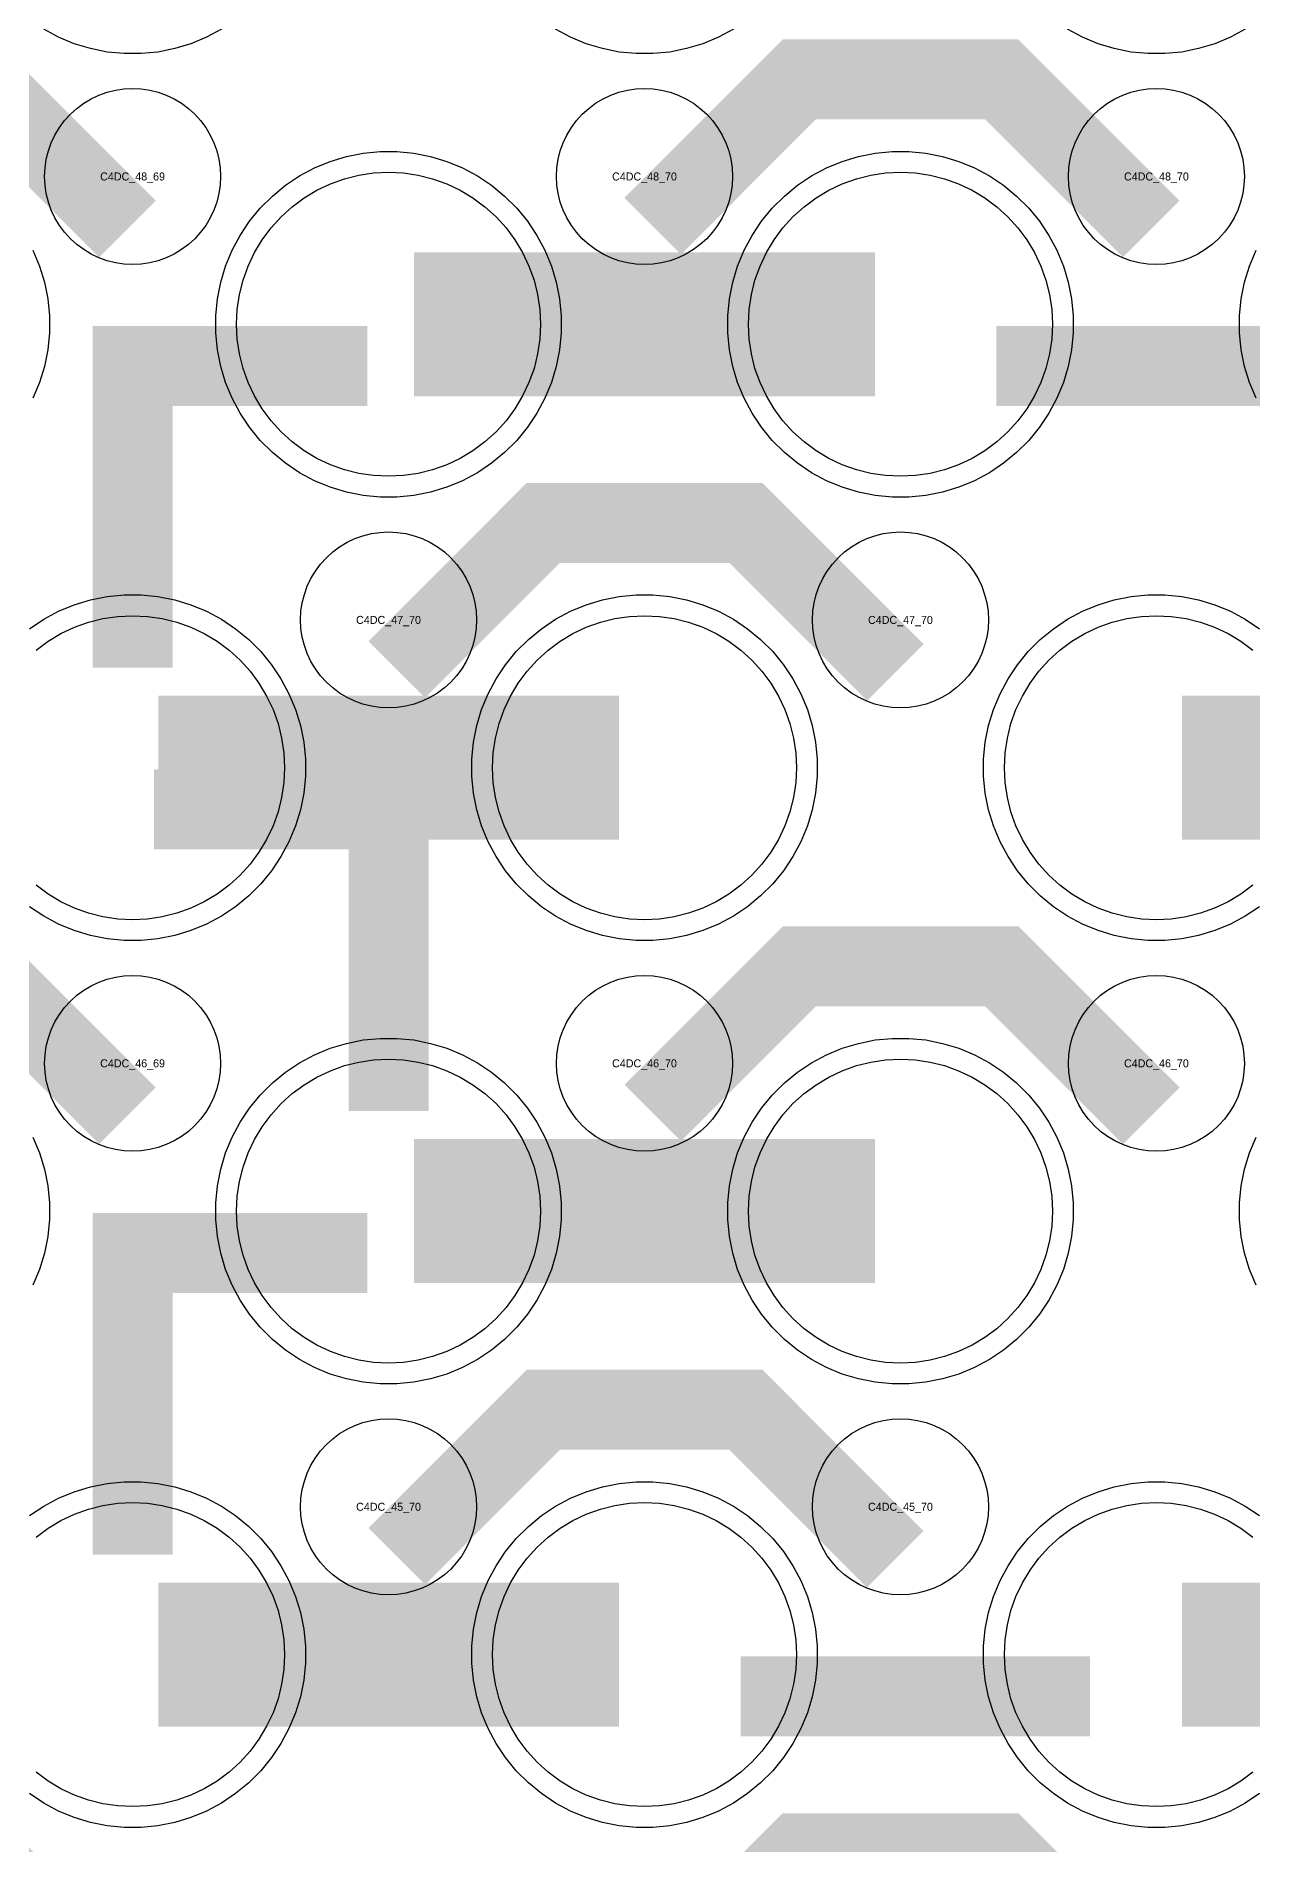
# Model space of a CAD drawing. Extents: x -11880 to 11880, y -14992 to 14992.
# Drawn here: x 10290 to 10670, y -8664 to -8098 of the extents above; entities that cross this region are included whole.
import ezdxf
from ezdxf.enums import TextEntityAlignment as Align

# ---------------------------------------------------------------- set-up
doc = ezdxf.new("R2010")
doc.units = 0
doc.header["$MEASUREMENT"] = 0
for name, color, linetype in [('GDS_775_DT_237', 138, 'CONTINUOUS'), ('RDL1_FS', 34, 'CONTINUOUS'), ('RDL_BS', 160, 'CONTINUOUS')]:
    doc.layers.add(name, color=color, linetype=linetype)

msp = doc.modelspace()

# ---------------------------------------------------------------- linework, layer by layer
at = {"layer": 'RDL1_FS'}
for points in [[(10400, -8235.999), (10395.343, -8235.77), (10390.732, -8235.086), (10386.209, -8233.954), (10381.819, -8232.382), (10377.605, -8230.39), (10373.605, -8227.992), (10369.86, -8225.214), (10366.406, -8222.084), (10363.276, -8218.63), (10360.498, -8214.885), (10358.1, -8210.885), (10356.108, -8206.671), (10354.536, -8202.281), (10353.404, -8197.758), (10352.72, -8193.147), (10352.491, -8188.49), (10352.72, -8183.833), (10353.404, -8179.222), (10354.536, -8174.699), (10356.108, -8170.309), (10358.1, -8166.095), (10360.498, -8162.095), (10363.276, -8158.35), (10366.406, -8154.896), (10369.86, -8151.766), (10373.605, -8148.988), (10377.605, -8146.59), (10381.819, -8144.598), (10386.209, -8143.026), (10390.732, -8141.894), (10395.343, -8141.21), (10400, -8140.981), (10404.657, -8141.21), (10409.268, -8141.894), (10413.791, -8143.026), (10418.181, -8144.598), (10422.395, -8146.59), (10426.395, -8148.988), (10430.14, -8151.766), (10433.594, -8154.896), (10436.724, -8158.35), (10439.502, -8162.095), (10441.9, -8166.095), (10443.892, -8170.309), (10445.464, -8174.699), (10446.596, -8179.222), (10447.28, -8183.833), (10447.509, -8188.49), (10447.28, -8193.147), (10446.596, -8197.758), (10445.464, -8202.281), (10443.892, -8206.671), (10441.9, -8210.885), (10439.502, -8214.885), (10436.724, -8218.63), (10433.594, -8222.084), (10430.14, -8225.214), (10426.395, -8227.992), (10422.395, -8230.39), (10418.181, -8232.382), (10413.791, -8233.954), (10409.268, -8235.086), (10404.657, -8235.77)], [(10560, -8235.999), (10555.343, -8235.77), (10550.732, -8235.086), (10546.209, -8233.954), (10541.819, -8232.382), (10537.605, -8230.39), (10533.605, -8227.992), (10529.86, -8225.214), (10526.406, -8222.084), (10523.276, -8218.63), (10520.498, -8214.885), (10518.1, -8210.885), (10516.108, -8206.671), (10514.536, -8202.281), (10513.404, -8197.758), (10512.72, -8193.147), (10512.491, -8188.49), (10512.72, -8183.833), (10513.404, -8179.222), (10514.536, -8174.699), (10516.108, -8170.309), (10518.1, -8166.095), (10520.498, -8162.095), (10523.276, -8158.35), (10526.406, -8154.896), (10529.86, -8151.766), (10533.605, -8148.988), (10537.605, -8146.59), (10541.819, -8144.598), (10546.209, -8143.026), (10550.732, -8141.894), (10555.343, -8141.21), (10560, -8140.981), (10564.657, -8141.21), (10569.268, -8141.894), (10573.791, -8143.026), (10578.181, -8144.598), (10582.395, -8146.59), (10586.395, -8148.988), (10590.14, -8151.766), (10593.594, -8154.896), (10596.724, -8158.35), (10599.502, -8162.095), (10601.9, -8166.095), (10603.892, -8170.309), (10605.464, -8174.699), (10606.596, -8179.222), (10607.28, -8183.833), (10607.509, -8188.49), (10607.28, -8193.147), (10606.596, -8197.758), (10605.464, -8202.281), (10603.892, -8206.671), (10601.9, -8210.885), (10599.502, -8214.885), (10596.724, -8218.63), (10593.594, -8222.084), (10590.14, -8225.214), (10586.395, -8227.992), (10582.395, -8230.39), (10578.181, -8232.382), (10573.791, -8233.954), (10569.268, -8235.086), (10564.657, -8235.77)], [(10480, -8374.564), (10475.343, -8374.335), (10470.732, -8373.651), (10466.209, -8372.519), (10461.819, -8370.947), (10457.605, -8368.955), (10453.605, -8366.557), (10449.86, -8363.779), (10446.406, -8360.649), (10443.276, -8357.195), (10440.498, -8353.45), (10438.1, -8349.45), (10436.108, -8345.236), (10434.536, -8340.846), (10433.404, -8336.323), (10432.72, -8331.712), (10432.491, -8327.055), (10432.72, -8322.398), (10433.404, -8317.787), (10434.536, -8313.264), (10436.108, -8308.874), (10438.1, -8304.66), (10440.498, -8300.66), (10443.276, -8296.915), (10446.406, -8293.461), (10449.86, -8290.331), (10453.605, -8287.553), (10457.605, -8285.155), (10461.819, -8283.163), (10466.209, -8281.591), (10470.732, -8280.459), (10475.343, -8279.775), (10480, -8279.546), (10484.657, -8279.775), (10489.268, -8280.459), (10493.791, -8281.591), (10498.181, -8283.163), (10502.395, -8285.155), (10506.395, -8287.553), (10510.14, -8290.331), (10513.594, -8293.461), (10516.724, -8296.915), (10519.502, -8300.66), (10521.9, -8304.66), (10523.892, -8308.874), (10525.464, -8313.264), (10526.596, -8317.787), (10527.28, -8322.398), (10527.509, -8327.055), (10527.28, -8331.712), (10526.596, -8336.323), (10525.464, -8340.846), (10523.892, -8345.236), (10521.9, -8349.45), (10519.502, -8353.45), (10516.724, -8357.195), (10513.594, -8360.649), (10510.14, -8363.779), (10506.395, -8366.557), (10502.395, -8368.955), (10498.181, -8370.947), (10493.791, -8372.519), (10489.268, -8373.651), (10484.657, -8374.335)], [(10400, -8513.124), (10395.343, -8512.895), (10390.732, -8512.211), (10386.209, -8511.079), (10381.819, -8509.507), (10377.605, -8507.515), (10373.605, -8505.117), (10369.86, -8502.339), (10366.406, -8499.209), (10363.276, -8495.755), (10360.498, -8492.01), (10358.1, -8488.01), (10356.108, -8483.796), (10354.536, -8479.406), (10353.404, -8474.883), (10352.72, -8470.272), (10352.491, -8465.615), (10352.72, -8460.958), (10353.404, -8456.347), (10354.536, -8451.824), (10356.108, -8447.434), (10358.1, -8443.22), (10360.498, -8439.22), (10363.276, -8435.475), (10366.406, -8432.021), (10369.86, -8428.891), (10373.605, -8426.113), (10377.605, -8423.715), (10381.819, -8421.723), (10386.209, -8420.151), (10390.732, -8419.019), (10395.343, -8418.335), (10400, -8418.106), (10404.657, -8418.335), (10409.268, -8419.019), (10413.791, -8420.151), (10418.181, -8421.723), (10422.395, -8423.715), (10426.395, -8426.113), (10430.14, -8428.891), (10433.594, -8432.021), (10436.724, -8435.475), (10439.502, -8439.22), (10441.9, -8443.22), (10443.892, -8447.434), (10445.464, -8451.824), (10446.596, -8456.347), (10447.28, -8460.958), (10447.509, -8465.615), (10447.28, -8470.272), (10446.596, -8474.883), (10445.464, -8479.406), (10443.892, -8483.796), (10441.9, -8488.01), (10439.502, -8492.01), (10436.724, -8495.755), (10433.594, -8499.209), (10430.14, -8502.339), (10426.395, -8505.117), (10422.395, -8507.515), (10418.181, -8509.507), (10413.791, -8511.079), (10409.268, -8512.211), (10404.657, -8512.895)], [(10560, -8513.124), (10555.343, -8512.895), (10550.732, -8512.211), (10546.209, -8511.079), (10541.819, -8509.507), (10537.605, -8507.515), (10533.605, -8505.117), (10529.86, -8502.339), (10526.406, -8499.209), (10523.276, -8495.755), (10520.498, -8492.01), (10518.1, -8488.01), (10516.108, -8483.796), (10514.536, -8479.406), (10513.404, -8474.883), (10512.72, -8470.272), (10512.491, -8465.615), (10512.72, -8460.958), (10513.404, -8456.347), (10514.536, -8451.824), (10516.108, -8447.434), (10518.1, -8443.22), (10520.498, -8439.22), (10523.276, -8435.475), (10526.406, -8432.021), (10529.86, -8428.891), (10533.605, -8426.113), (10537.605, -8423.715), (10541.819, -8421.723), (10546.209, -8420.151), (10550.732, -8419.019), (10555.343, -8418.335), (10560, -8418.106), (10564.657, -8418.335), (10569.268, -8419.019), (10573.791, -8420.151), (10578.181, -8421.723), (10582.395, -8423.715), (10586.395, -8426.113), (10590.14, -8428.891), (10593.594, -8432.021), (10596.724, -8435.475), (10599.502, -8439.22), (10601.9, -8443.22), (10603.892, -8447.434), (10605.464, -8451.824), (10606.596, -8456.347), (10607.28, -8460.958), (10607.509, -8465.615), (10607.28, -8470.272), (10606.596, -8474.883), (10605.464, -8479.406), (10603.892, -8483.796), (10601.9, -8488.01), (10599.502, -8492.01), (10596.724, -8495.755), (10593.594, -8499.209), (10590.14, -8502.339), (10586.395, -8505.117), (10582.395, -8507.515), (10578.181, -8509.507), (10573.791, -8511.079), (10569.268, -8512.211), (10564.657, -8512.895)], [(10480, -8651.689), (10475.343, -8651.46), (10470.732, -8650.776), (10466.209, -8649.644), (10461.819, -8648.072), (10457.605, -8646.08), (10453.605, -8643.682), (10449.86, -8640.904), (10446.406, -8637.774), (10443.276, -8634.32), (10440.498, -8630.575), (10438.1, -8626.575), (10436.108, -8622.361), (10434.536, -8617.971), (10433.404, -8613.448), (10432.72, -8608.837), (10432.491, -8604.18), (10432.72, -8599.523), (10433.404, -8594.912), (10434.536, -8590.389), (10436.108, -8585.999), (10438.1, -8581.785), (10440.498, -8577.785), (10443.276, -8574.04), (10446.406, -8570.586), (10449.86, -8567.456), (10453.605, -8564.678), (10457.605, -8562.28), (10461.819, -8560.288), (10466.209, -8558.716), (10470.732, -8557.584), (10475.343, -8556.9), (10480, -8556.671), (10484.657, -8556.9), (10489.268, -8557.584), (10493.791, -8558.716), (10498.181, -8560.288), (10502.395, -8562.28), (10506.395, -8564.678), (10510.14, -8567.456), (10513.594, -8570.586), (10516.724, -8574.04), (10519.502, -8577.785), (10521.9, -8581.785), (10523.892, -8585.999), (10525.464, -8590.389), (10526.596, -8594.912), (10527.28, -8599.523), (10527.509, -8604.18), (10527.28, -8608.837), (10526.596, -8613.448), (10525.464, -8617.971), (10523.892, -8622.361), (10521.9, -8626.575), (10519.502, -8630.575), (10516.724, -8634.32), (10513.594, -8637.774), (10510.14, -8640.904), (10506.395, -8643.682), (10502.395, -8646.08), (10498.181, -8648.072), (10493.791, -8649.644), (10489.268, -8650.776), (10484.657, -8651.46)]]:
    msp.add_lwpolyline(points, close=True, dxfattribs=at)
for points in [[(10408.002, -8188.49, 45, 45, 0), (10480.002, -8188.49, 45, 45, 0)], [(10480.002, -8188.49, 45, 45, 0), (10552.002, -8188.49, 45, 45, 0)], [(10328.002, -8327.055, 45, 45, 0), (10400.002, -8327.055, 45, 45, 0)], [(10400.002, -8327.055, 45, 45, 0), (10472.002, -8327.055, 45, 45, 0)], [(10408.002, -8465.615, 45, 45, 0), (10480.002, -8465.615, 45, 45, 0)], [(10480.002, -8465.615, 45, 45, 0), (10552.002, -8465.615, 45, 45, 0)], [(10328.002, -8604.18, 45, 45, 0), (10400.002, -8604.18, 45, 45, 0)], [(10400.002, -8604.18, 45, 45, 0), (10472.002, -8604.18, 45, 45, 0)], [(10648.002, -8604.18, 45, 45, 0), (10720.002, -8604.18, 45, 45, 0)]]:
    msp.add_lwpolyline(points, format="xyseb", dxfattribs=at)
for points in [[(10289.86, -8290.331), (10293.605, -8287.553), (10297.605, -8285.155), (10301.819, -8283.163), (10306.209, -8281.591), (10310.732, -8280.459), (10315.343, -8279.775), (10320, -8279.546), (10324.657, -8279.775), (10329.268, -8280.459), (10333.791, -8281.591), (10338.181, -8283.163), (10342.395, -8285.155), (10346.395, -8287.553), (10350.14, -8290.331), (10353.594, -8293.461), (10356.724, -8296.915), (10359.502, -8300.66), (10361.9, -8304.66), (10363.892, -8308.874), (10365.464, -8313.264), (10366.596, -8317.787), (10367.28, -8322.398), (10367.509, -8327.055), (10367.28, -8331.712), (10366.596, -8336.323), (10365.464, -8340.846), (10363.892, -8345.236), (10361.9, -8349.45), (10359.502, -8353.45), (10356.724, -8357.195), (10353.594, -8360.649), (10350.14, -8363.779), (10346.395, -8366.557), (10342.395, -8368.955), (10338.181, -8370.947), (10333.791, -8372.519), (10329.268, -8373.651), (10324.657, -8374.335), (10320, -8374.564), (10315.343, -8374.335), (10310.732, -8373.651), (10306.209, -8372.519), (10301.819, -8370.947), (10297.605, -8368.955), (10293.605, -8366.557), (10289.86, -8363.779)], [(10289.86, -8567.456), (10293.605, -8564.678), (10297.605, -8562.28), (10301.819, -8560.288), (10306.209, -8558.716), (10310.732, -8557.584), (10315.343, -8556.9), (10320, -8556.671), (10324.657, -8556.9), (10329.268, -8557.584), (10333.791, -8558.716), (10338.181, -8560.288), (10342.395, -8562.28), (10346.395, -8564.678), (10350.14, -8567.456), (10353.594, -8570.586), (10356.724, -8574.04), (10359.502, -8577.785), (10361.9, -8581.785), (10363.892, -8585.999), (10365.464, -8590.389), (10366.596, -8594.912), (10367.28, -8599.523), (10367.509, -8604.18), (10367.28, -8608.837), (10366.596, -8613.448), (10365.464, -8617.971), (10363.892, -8622.361), (10361.9, -8626.575), (10359.502, -8630.575), (10356.724, -8634.32), (10353.594, -8637.774), (10350.14, -8640.904), (10346.395, -8643.682), (10342.395, -8646.08), (10338.181, -8648.072), (10333.791, -8649.644), (10329.268, -8650.776), (10324.657, -8651.46), (10320, -8651.689), (10315.343, -8651.46), (10310.732, -8650.776), (10306.209, -8649.644), (10301.819, -8648.072), (10297.605, -8646.08), (10293.605, -8643.682), (10289.86, -8640.904)], [(10670.14, -8640.904), (10666.395, -8643.682), (10662.395, -8646.08), (10658.181, -8648.072), (10653.791, -8649.644), (10649.268, -8650.776), (10644.657, -8651.46), (10640, -8651.689), (10635.343, -8651.46), (10630.732, -8650.776), (10626.209, -8649.644), (10621.819, -8648.072), (10617.605, -8646.08), (10613.605, -8643.682), (10609.86, -8640.904), (10606.406, -8637.774), (10603.276, -8634.32), (10600.498, -8630.575), (10598.1, -8626.575), (10596.108, -8622.361), (10594.536, -8617.971), (10593.404, -8613.448), (10592.72, -8608.837), (10592.491, -8604.18), (10592.72, -8599.523), (10593.404, -8594.912), (10594.536, -8590.389), (10596.108, -8585.999), (10598.1, -8581.785), (10600.498, -8577.785), (10603.276, -8574.04), (10606.406, -8570.586), (10609.86, -8567.456), (10613.605, -8564.678), (10617.605, -8562.28), (10621.819, -8560.288), (10626.209, -8558.716), (10630.732, -8557.584), (10635.343, -8556.9), (10640, -8556.671), (10644.657, -8556.9), (10649.268, -8557.584), (10653.791, -8558.716), (10658.181, -8560.288), (10662.395, -8562.28), (10666.395, -8564.678), (10670.14, -8567.456)]]:
    msp.add_lwpolyline(points, dxfattribs=at)
at = {"layer": 'RDL1_FS', "color": 241, "true_color": 0xf7abae}
msp.add_lwpolyline([(10670.14, -8363.779), (10666.395, -8366.557), (10662.395, -8368.955), (10658.181, -8370.947), (10653.791, -8372.519), (10649.268, -8373.651), (10644.657, -8374.335), (10640, -8374.564), (10635.343, -8374.335), (10630.732, -8373.651), (10626.209, -8372.519), (10621.819, -8370.947), (10617.605, -8368.955), (10613.605, -8366.557), (10609.86, -8363.779), (10606.406, -8360.649), (10603.276, -8357.195), (10600.498, -8353.45), (10598.1, -8349.45), (10596.108, -8345.236), (10594.536, -8340.846), (10593.404, -8336.323), (10592.72, -8331.712), (10592.491, -8327.055), (10592.72, -8322.398), (10593.404, -8317.787), (10594.536, -8313.264), (10596.108, -8308.874), (10598.1, -8304.66), (10600.498, -8300.66), (10603.276, -8296.915), (10606.406, -8293.461), (10609.86, -8290.331), (10613.605, -8287.553), (10617.605, -8285.155), (10621.819, -8283.163), (10626.209, -8281.591), (10630.732, -8280.459), (10635.343, -8279.775), (10640, -8279.546), (10644.657, -8279.775), (10649.268, -8280.459), (10653.791, -8281.591), (10658.181, -8283.163), (10662.395, -8285.155), (10666.395, -8287.553), (10670.14, -8290.331)], dxfattribs=at)
msp.add_lwpolyline([(10648.002, -8327.055, 45, 45, 0), (10720.002, -8327.055, 45, 45, 0)], format="xyseb", dxfattribs=at)
at = {"layer": 'RDL_BS'}
for points in [[(10347.777, -8096.308), (10343.115, -8098.8), (10338.205, -8100.831), (10333.165, -8102.362), (10327.938, -8103.408), (10322.644, -8103.925), (10317.356, -8103.925), (10312.062, -8103.408), (10306.835, -8102.362), (10301.795, -8100.831), (10296.885, -8098.8), (10292.223, -8096.308)], [(10507.777, -8096.308), (10503.115, -8098.8), (10498.205, -8100.831), (10493.165, -8102.362), (10487.938, -8103.408), (10482.644, -8103.925), (10477.356, -8103.925), (10472.062, -8103.408), (10466.835, -8102.362), (10461.795, -8100.831), (10456.885, -8098.8), (10452.223, -8096.308)], [(10667.777, -8096.308), (10663.115, -8098.8), (10658.205, -8100.831), (10653.165, -8102.362), (10647.938, -8103.408), (10642.644, -8103.925), (10637.356, -8103.925), (10632.062, -8103.408), (10626.835, -8102.362), (10621.795, -8100.831), (10616.885, -8098.8), (10612.223, -8096.308)], [(10288.875, -8165.375), (10290.906, -8170.285), (10292.437, -8175.325), (10293.483, -8180.552), (10294, -8185.846), (10294, -8191.134), (10293.483, -8196.428), (10292.437, -8201.655), (10290.906, -8206.695), (10288.875, -8211.605)], [(10671.125, -8211.605), (10669.094, -8206.695), (10667.563, -8201.655), (10666.517, -8196.428), (10666, -8191.134), (10666, -8185.846), (10666.517, -8180.552), (10667.563, -8175.325), (10669.094, -8170.285), (10671.125, -8165.375)], [(10287.809, -8283.619), (10292.223, -8280.672), (10296.885, -8278.18), (10301.795, -8276.149), (10306.835, -8274.618), (10312.062, -8273.572), (10317.356, -8273.055), (10322.644, -8273.055), (10327.938, -8273.572), (10333.165, -8274.618), (10338.205, -8276.149), (10343.115, -8278.18), (10347.777, -8280.672), (10352.191, -8283.619), (10356.292, -8286.981), (10360.074, -8290.763), (10363.436, -8294.864), (10366.383, -8299.278), (10368.875, -8303.94), (10370.906, -8308.85), (10372.437, -8313.89), (10373.483, -8319.117), (10374, -8324.411), (10374, -8329.699), (10373.483, -8334.993), (10372.437, -8340.22), (10370.906, -8345.26), (10368.875, -8350.17), (10366.383, -8354.832), (10363.436, -8359.246), (10360.074, -8363.347), (10356.292, -8367.129), (10352.191, -8370.491), (10347.777, -8373.438), (10343.115, -8375.93), (10338.205, -8377.961), (10333.165, -8379.492), (10327.938, -8380.538), (10322.644, -8381.055), (10317.356, -8381.055), (10312.062, -8380.538), (10306.835, -8379.492), (10301.795, -8377.961), (10296.885, -8375.93), (10292.223, -8373.438), (10287.809, -8370.491)], [(10288.875, -8442.5), (10290.906, -8447.41), (10292.437, -8452.45), (10293.483, -8457.677), (10294, -8462.971), (10294, -8468.259), (10293.483, -8473.553), (10292.437, -8478.78), (10290.906, -8483.82), (10288.875, -8488.73)], [(10287.809, -8560.744), (10292.223, -8557.797), (10296.885, -8555.305), (10301.795, -8553.274), (10306.835, -8551.743), (10312.062, -8550.697), (10317.356, -8550.18), (10322.644, -8550.18), (10327.938, -8550.697), (10333.165, -8551.743), (10338.205, -8553.274), (10343.115, -8555.305), (10347.777, -8557.797), (10352.191, -8560.744), (10356.292, -8564.106), (10360.074, -8567.888), (10363.436, -8571.989), (10366.383, -8576.403), (10368.875, -8581.065), (10370.906, -8585.975), (10372.437, -8591.015), (10373.483, -8596.242), (10374, -8601.536), (10374, -8606.824), (10373.483, -8612.118), (10372.437, -8617.345), (10370.906, -8622.385), (10368.875, -8627.295), (10366.383, -8631.957), (10363.436, -8636.371), (10360.074, -8640.472), (10356.292, -8644.254), (10352.191, -8647.616), (10347.777, -8650.563), (10343.115, -8653.055), (10338.205, -8655.086), (10333.165, -8656.617), (10327.938, -8657.663), (10322.644, -8658.18), (10317.356, -8658.18), (10312.062, -8657.663), (10306.835, -8656.617), (10301.795, -8655.086), (10296.885, -8653.055), (10292.223, -8650.563), (10287.809, -8647.616)], [(10672.191, -8647.616), (10667.777, -8650.563), (10663.115, -8653.055), (10658.205, -8655.086), (10653.165, -8656.617), (10647.938, -8657.663), (10642.644, -8658.18), (10637.356, -8658.18), (10632.062, -8657.663), (10626.835, -8656.617), (10621.795, -8655.086), (10616.885, -8653.055), (10612.223, -8650.563), (10607.809, -8647.616), (10603.708, -8644.254), (10599.926, -8640.472), (10596.564, -8636.371), (10593.617, -8631.957), (10591.125, -8627.295), (10589.094, -8622.385), (10587.563, -8617.345), (10586.517, -8612.118), (10586, -8606.824), (10586, -8601.536), (10586.517, -8596.242), (10587.563, -8591.015), (10589.094, -8585.975), (10591.125, -8581.065), (10593.617, -8576.403), (10596.564, -8571.989), (10599.926, -8567.888), (10603.708, -8564.106), (10607.809, -8560.744), (10612.223, -8557.797), (10616.885, -8555.305), (10621.795, -8553.274), (10626.835, -8551.743), (10632.062, -8550.697), (10637.356, -8550.18), (10642.644, -8550.18), (10647.938, -8550.697), (10653.165, -8551.743), (10658.205, -8553.274), (10663.115, -8555.305), (10667.777, -8557.797), (10672.191, -8560.744)]]:
    msp.add_lwpolyline(points, dxfattribs=at)
for points in [[(10318.401, -8158.703, 25, 25, 0), (10271.687, -8111.989, 25, 25, 0), (10241.929, -8111.989, 25, 25, 0)], [(10482.562, -8157.804, 25, 25, 0), (10528.377, -8111.989, 25, 25, 0), (10561.93, -8111.989, 25, 25, 0)], [(10638.401, -8158.703, 25, 25, 0), (10591.687, -8111.989, 25, 25, 0), (10561.929, -8111.989, 25, 25, 0)], [(10320, -8295.79, 25, 25, 0), (10320, -8189.013, 25, 25, 0)], [(10320, -8295.79, 25, 25, 0), (10320, -8189.013, 25, 25, 0)], [(10307.5, -8201.513, 25, 25, 0), (10372.167, -8201.513, 25, 25, 0)], [(10307.5, -8201.513, 25, 25, 0), (10393.333, -8201.513, 25, 25, 0)], [(10590.016, -8201.503, 25, 25, 0), (10699.281, -8201.503, 25, 25, 0)], [(10402.562, -8296.369, 25, 25, 0), (10448.377, -8250.554, 25, 25, 0), (10481.93, -8250.554, 25, 25, 0)], [(10558.401, -8297.268, 25, 25, 0), (10511.687, -8250.554, 25, 25, 0), (10481.929, -8250.554, 25, 25, 0)], [(10400, -8434.355, 25, 25, 0), (10400, -8327.578, 25, 25, 0)], [(10400, -8434.355, 25, 25, 0), (10400, -8327.578, 25, 25, 0)], [(10412.5, -8340.078, 25, 25, 0), (10326.667, -8340.078, 25, 25, 0)], [(10412.5, -8340.078, 25, 25, 0), (10347.833, -8340.078, 25, 25, 0)], [(10318.401, -8435.828, 25, 25, 0), (10271.687, -8389.114, 25, 25, 0), (10241.929, -8389.114, 25, 25, 0)], [(10482.562, -8434.929, 25, 25, 0), (10528.377, -8389.114, 25, 25, 0), (10561.93, -8389.114, 25, 25, 0)], [(10638.401, -8435.828, 25, 25, 0), (10591.687, -8389.114, 25, 25, 0), (10561.929, -8389.114, 25, 25, 0)], [(10320, -8572.92, 25, 25, 0), (10320, -8466.143, 25, 25, 0)], [(10320, -8572.92, 25, 25, 0), (10320, -8466.143, 25, 25, 0)], [(10307.5, -8478.643, 25, 25, 0), (10372.167, -8478.643, 25, 25, 0)], [(10307.5, -8478.643, 25, 25, 0), (10393.333, -8478.643, 25, 25, 0)], [(10402.562, -8573.494, 25, 25, 0), (10448.377, -8527.679, 25, 25, 0), (10481.93, -8527.679, 25, 25, 0)], [(10558.401, -8574.393, 25, 25, 0), (10511.687, -8527.679, 25, 25, 0), (10481.929, -8527.679, 25, 25, 0)], [(10510.016, -8617.193, 25, 25, 0), (10619.281, -8617.193, 25, 25, 0)], [(10318.401, -8712.958, 25, 25, 0), (10271.687, -8666.244, 25, 25, 0), (10241.929, -8666.244, 25, 25, 0)], [(10482.562, -8712.059, 25, 25, 0), (10528.377, -8666.244, 25, 25, 0), (10561.93, -8666.244, 25, 25, 0)], [(10638.401, -8712.958, 25, 25, 0), (10591.687, -8666.244, 25, 25, 0), (10561.929, -8666.244, 25, 25, 0)]]:
    msp.add_lwpolyline(points, format="xyseb", dxfattribs=at)
for points in [[(10320, -8169.796), (10317.307, -8169.664), (10314.635, -8169.268), (10312.016, -8168.611), (10309.481, -8167.704), (10307.044, -8166.552), (10304.72, -8165.159), (10302.557, -8163.556), (10300.558, -8161.744), (10298.746, -8159.745), (10297.143, -8157.582), (10295.75, -8155.258), (10294.598, -8152.821), (10293.691, -8150.286), (10293.034, -8147.667), (10292.638, -8144.995), (10292.506, -8142.302), (10292.638, -8139.609), (10293.034, -8136.937), (10293.691, -8134.318), (10294.598, -8131.783), (10295.75, -8129.346), (10297.143, -8127.022), (10298.746, -8124.859), (10300.558, -8122.86), (10302.557, -8121.048), (10304.72, -8119.445), (10307.044, -8118.052), (10309.481, -8116.9), (10312.016, -8115.993), (10314.635, -8115.336), (10317.307, -8114.94), (10320, -8114.808), (10322.693, -8114.94), (10325.365, -8115.336), (10327.984, -8115.993), (10330.519, -8116.9), (10332.956, -8118.052), (10335.28, -8119.445), (10337.443, -8121.048), (10339.442, -8122.86), (10341.254, -8124.859), (10342.857, -8127.022), (10344.25, -8129.346), (10345.402, -8131.783), (10346.309, -8134.318), (10346.966, -8136.937), (10347.362, -8139.609), (10347.494, -8142.302), (10347.362, -8144.995), (10346.966, -8147.667), (10346.309, -8150.286), (10345.402, -8152.821), (10344.25, -8155.258), (10342.857, -8157.582), (10341.254, -8159.745), (10339.442, -8161.744), (10337.443, -8163.556), (10335.28, -8165.159), (10332.956, -8166.552), (10330.519, -8167.704), (10327.984, -8168.611), (10325.365, -8169.268), (10322.693, -8169.664)], [(10480, -8169.796), (10477.307, -8169.664), (10474.635, -8169.268), (10472.016, -8168.611), (10469.481, -8167.704), (10467.044, -8166.552), (10464.72, -8165.159), (10462.557, -8163.556), (10460.558, -8161.744), (10458.746, -8159.745), (10457.143, -8157.582), (10455.75, -8155.258), (10454.598, -8152.821), (10453.691, -8150.286), (10453.034, -8147.667), (10452.638, -8144.995), (10452.506, -8142.302), (10452.638, -8139.609), (10453.034, -8136.937), (10453.691, -8134.318), (10454.598, -8131.783), (10455.75, -8129.346), (10457.143, -8127.022), (10458.746, -8124.859), (10460.558, -8122.86), (10462.557, -8121.048), (10464.72, -8119.445), (10467.044, -8118.052), (10469.481, -8116.9), (10472.016, -8115.993), (10474.635, -8115.336), (10477.307, -8114.94), (10480, -8114.808), (10482.693, -8114.94), (10485.365, -8115.336), (10487.984, -8115.993), (10490.519, -8116.9), (10492.956, -8118.052), (10495.28, -8119.445), (10497.443, -8121.048), (10499.442, -8122.86), (10501.254, -8124.859), (10502.857, -8127.022), (10504.25, -8129.346), (10505.402, -8131.783), (10506.309, -8134.318), (10506.966, -8136.937), (10507.362, -8139.609), (10507.494, -8142.302), (10507.362, -8144.995), (10506.966, -8147.667), (10506.309, -8150.286), (10505.402, -8152.821), (10504.25, -8155.258), (10502.857, -8157.582), (10501.254, -8159.745), (10499.442, -8161.744), (10497.443, -8163.556), (10495.28, -8165.159), (10492.956, -8166.552), (10490.519, -8167.704), (10487.984, -8168.611), (10485.365, -8169.268), (10482.693, -8169.664)], [(10640, -8169.796), (10637.307, -8169.664), (10634.635, -8169.268), (10632.016, -8168.611), (10629.481, -8167.704), (10627.044, -8166.552), (10624.72, -8165.159), (10622.557, -8163.556), (10620.558, -8161.744), (10618.746, -8159.745), (10617.143, -8157.582), (10615.75, -8155.258), (10614.598, -8152.821), (10613.691, -8150.286), (10613.034, -8147.667), (10612.638, -8144.995), (10612.506, -8142.302), (10612.638, -8139.609), (10613.034, -8136.937), (10613.691, -8134.318), (10614.598, -8131.783), (10615.75, -8129.346), (10617.143, -8127.022), (10618.746, -8124.859), (10620.558, -8122.86), (10622.557, -8121.048), (10624.72, -8119.445), (10627.044, -8118.052), (10629.481, -8116.9), (10632.016, -8115.993), (10634.635, -8115.336), (10637.307, -8114.94), (10640, -8114.808), (10642.693, -8114.94), (10645.365, -8115.336), (10647.984, -8115.993), (10650.519, -8116.9), (10652.956, -8118.052), (10655.28, -8119.445), (10657.443, -8121.048), (10659.442, -8122.86), (10661.254, -8124.859), (10662.857, -8127.022), (10664.25, -8129.346), (10665.402, -8131.783), (10666.309, -8134.318), (10666.966, -8136.937), (10667.362, -8139.609), (10667.494, -8142.302), (10667.362, -8144.995), (10666.966, -8147.667), (10666.309, -8150.286), (10665.402, -8152.821), (10664.25, -8155.258), (10662.857, -8157.582), (10661.254, -8159.745), (10659.442, -8161.744), (10657.443, -8163.556), (10655.28, -8165.159), (10652.956, -8166.552), (10650.519, -8167.704), (10647.984, -8168.611), (10645.365, -8169.268), (10642.693, -8169.664)], [(10397.356, -8242.49), (10392.062, -8241.973), (10386.835, -8240.927), (10381.795, -8239.396), (10376.885, -8237.365), (10372.223, -8234.873), (10367.809, -8231.926), (10363.708, -8228.564), (10359.926, -8224.782), (10356.564, -8220.681), (10353.617, -8216.267), (10351.125, -8211.605), (10349.094, -8206.695), (10347.563, -8201.655), (10346.517, -8196.428), (10346, -8191.134), (10346, -8185.846), (10346.517, -8180.552), (10347.563, -8175.325), (10349.094, -8170.285), (10351.125, -8165.375), (10353.617, -8160.713), (10356.564, -8156.299), (10359.926, -8152.198), (10363.708, -8148.416), (10367.809, -8145.054), (10372.223, -8142.107), (10376.885, -8139.615), (10381.795, -8137.584), (10386.835, -8136.053), (10392.062, -8135.007), (10397.356, -8134.49), (10402.644, -8134.49), (10407.938, -8135.007), (10413.165, -8136.053), (10418.205, -8137.584), (10423.115, -8139.615), (10427.777, -8142.107), (10432.191, -8145.054), (10436.292, -8148.416), (10440.074, -8152.198), (10443.436, -8156.299), (10446.383, -8160.713), (10448.875, -8165.375), (10450.906, -8170.285), (10452.437, -8175.325), (10453.483, -8180.552), (10454, -8185.846), (10454, -8191.134), (10453.483, -8196.428), (10452.437, -8201.655), (10450.906, -8206.695), (10448.875, -8211.605), (10446.383, -8216.267), (10443.436, -8220.681), (10440.074, -8224.782), (10436.292, -8228.564), (10432.191, -8231.926), (10427.777, -8234.873), (10423.115, -8237.365), (10418.205, -8239.396), (10413.165, -8240.927), (10407.938, -8241.973), (10402.644, -8242.49)], [(10557.356, -8242.49), (10552.062, -8241.973), (10546.835, -8240.927), (10541.795, -8239.396), (10536.885, -8237.365), (10532.223, -8234.873), (10527.809, -8231.926), (10523.708, -8228.564), (10519.926, -8224.782), (10516.564, -8220.681), (10513.617, -8216.267), (10511.125, -8211.605), (10509.094, -8206.695), (10507.563, -8201.655), (10506.517, -8196.428), (10506, -8191.134), (10506, -8185.846), (10506.517, -8180.552), (10507.563, -8175.325), (10509.094, -8170.285), (10511.125, -8165.375), (10513.617, -8160.713), (10516.564, -8156.299), (10519.926, -8152.198), (10523.708, -8148.416), (10527.809, -8145.054), (10532.223, -8142.107), (10536.885, -8139.615), (10541.795, -8137.584), (10546.835, -8136.053), (10552.062, -8135.007), (10557.356, -8134.49), (10562.644, -8134.49), (10567.938, -8135.007), (10573.165, -8136.053), (10578.205, -8137.584), (10583.115, -8139.615), (10587.777, -8142.107), (10592.191, -8145.054), (10596.292, -8148.416), (10600.074, -8152.198), (10603.436, -8156.299), (10606.383, -8160.713), (10608.875, -8165.375), (10610.906, -8170.285), (10612.437, -8175.325), (10613.483, -8180.552), (10614, -8185.846), (10614, -8191.134), (10613.483, -8196.428), (10612.437, -8201.655), (10610.906, -8206.695), (10608.875, -8211.605), (10606.383, -8216.267), (10603.436, -8220.681), (10600.074, -8224.782), (10596.292, -8228.564), (10592.191, -8231.926), (10587.777, -8234.873), (10583.115, -8237.365), (10578.205, -8239.396), (10573.165, -8240.927), (10567.938, -8241.973), (10562.644, -8242.49)], [(10400, -8308.361), (10397.307, -8308.229), (10394.635, -8307.833), (10392.016, -8307.176), (10389.481, -8306.269), (10387.044, -8305.117), (10384.72, -8303.724), (10382.557, -8302.121), (10380.558, -8300.309), (10378.746, -8298.31), (10377.143, -8296.147), (10375.75, -8293.823), (10374.598, -8291.386), (10373.691, -8288.851), (10373.034, -8286.232), (10372.638, -8283.56), (10372.506, -8280.867), (10372.638, -8278.174), (10373.034, -8275.502), (10373.691, -8272.883), (10374.598, -8270.348), (10375.75, -8267.911), (10377.143, -8265.587), (10378.746, -8263.424), (10380.558, -8261.425), (10382.557, -8259.613), (10384.72, -8258.01), (10387.044, -8256.617), (10389.481, -8255.465), (10392.016, -8254.558), (10394.635, -8253.901), (10397.307, -8253.505), (10400, -8253.373), (10402.693, -8253.505), (10405.365, -8253.901), (10407.984, -8254.558), (10410.519, -8255.465), (10412.956, -8256.617), (10415.28, -8258.01), (10417.443, -8259.613), (10419.442, -8261.425), (10421.254, -8263.424), (10422.857, -8265.587), (10424.25, -8267.911), (10425.402, -8270.348), (10426.309, -8272.883), (10426.966, -8275.502), (10427.362, -8278.174), (10427.494, -8280.867), (10427.362, -8283.56), (10426.966, -8286.232), (10426.309, -8288.851), (10425.402, -8291.386), (10424.25, -8293.823), (10422.857, -8296.147), (10421.254, -8298.31), (10419.442, -8300.309), (10417.443, -8302.121), (10415.28, -8303.724), (10412.956, -8305.117), (10410.519, -8306.269), (10407.984, -8307.176), (10405.365, -8307.833), (10402.693, -8308.229)], [(10560, -8308.361), (10557.307, -8308.229), (10554.635, -8307.833), (10552.016, -8307.176), (10549.481, -8306.269), (10547.044, -8305.117), (10544.72, -8303.724), (10542.557, -8302.121), (10540.558, -8300.309), (10538.746, -8298.31), (10537.143, -8296.147), (10535.75, -8293.823), (10534.598, -8291.386), (10533.691, -8288.851), (10533.034, -8286.232), (10532.638, -8283.56), (10532.506, -8280.867), (10532.638, -8278.174), (10533.034, -8275.502), (10533.691, -8272.883), (10534.598, -8270.348), (10535.75, -8267.911), (10537.143, -8265.587), (10538.746, -8263.424), (10540.558, -8261.425), (10542.557, -8259.613), (10544.72, -8258.01), (10547.044, -8256.617), (10549.481, -8255.465), (10552.016, -8254.558), (10554.635, -8253.901), (10557.307, -8253.505), (10560, -8253.373), (10562.693, -8253.505), (10565.365, -8253.901), (10567.984, -8254.558), (10570.519, -8255.465), (10572.956, -8256.617), (10575.28, -8258.01), (10577.443, -8259.613), (10579.442, -8261.425), (10581.254, -8263.424), (10582.857, -8265.587), (10584.25, -8267.911), (10585.402, -8270.348), (10586.309, -8272.883), (10586.966, -8275.502), (10587.362, -8278.174), (10587.494, -8280.867), (10587.362, -8283.56), (10586.966, -8286.232), (10586.309, -8288.851), (10585.402, -8291.386), (10584.25, -8293.823), (10582.857, -8296.147), (10581.254, -8298.31), (10579.442, -8300.309), (10577.443, -8302.121), (10575.28, -8303.724), (10572.956, -8305.117), (10570.519, -8306.269), (10567.984, -8307.176), (10565.365, -8307.833), (10562.693, -8308.229)], [(10477.356, -8381.055), (10472.062, -8380.538), (10466.835, -8379.492), (10461.795, -8377.961), (10456.885, -8375.93), (10452.223, -8373.438), (10447.809, -8370.491), (10443.708, -8367.129), (10439.926, -8363.347), (10436.564, -8359.246), (10433.617, -8354.832), (10431.125, -8350.17), (10429.094, -8345.26), (10427.563, -8340.22), (10426.517, -8334.993), (10426, -8329.699), (10426, -8324.411), (10426.517, -8319.117), (10427.563, -8313.89), (10429.094, -8308.85), (10431.125, -8303.94), (10433.617, -8299.278), (10436.564, -8294.864), (10439.926, -8290.763), (10443.708, -8286.981), (10447.809, -8283.619), (10452.223, -8280.672), (10456.885, -8278.18), (10461.795, -8276.149), (10466.835, -8274.618), (10472.062, -8273.572), (10477.356, -8273.055), (10482.644, -8273.055), (10487.938, -8273.572), (10493.165, -8274.618), (10498.205, -8276.149), (10503.115, -8278.18), (10507.777, -8280.672), (10512.191, -8283.619), (10516.292, -8286.981), (10520.074, -8290.763), (10523.436, -8294.864), (10526.383, -8299.278), (10528.875, -8303.94), (10530.906, -8308.85), (10532.437, -8313.89), (10533.483, -8319.117), (10534, -8324.411), (10534, -8329.699), (10533.483, -8334.993), (10532.437, -8340.22), (10530.906, -8345.26), (10528.875, -8350.17), (10526.383, -8354.832), (10523.436, -8359.246), (10520.074, -8363.347), (10516.292, -8367.129), (10512.191, -8370.491), (10507.777, -8373.438), (10503.115, -8375.93), (10498.205, -8377.961), (10493.165, -8379.492), (10487.938, -8380.538), (10482.644, -8381.055)], [(10320, -8446.921), (10317.307, -8446.789), (10314.635, -8446.393), (10312.016, -8445.736), (10309.481, -8444.829), (10307.044, -8443.677), (10304.72, -8442.284), (10302.557, -8440.681), (10300.558, -8438.869), (10298.746, -8436.87), (10297.143, -8434.707), (10295.75, -8432.383), (10294.598, -8429.946), (10293.691, -8427.411), (10293.034, -8424.792), (10292.638, -8422.12), (10292.506, -8419.427), (10292.638, -8416.734), (10293.034, -8414.062), (10293.691, -8411.443), (10294.598, -8408.908), (10295.75, -8406.471), (10297.143, -8404.147), (10298.746, -8401.984), (10300.558, -8399.985), (10302.557, -8398.173), (10304.72, -8396.57), (10307.044, -8395.177), (10309.481, -8394.025), (10312.016, -8393.118), (10314.635, -8392.461), (10317.307, -8392.065), (10320, -8391.933), (10322.693, -8392.065), (10325.365, -8392.461), (10327.984, -8393.118), (10330.519, -8394.025), (10332.956, -8395.177), (10335.28, -8396.57), (10337.443, -8398.173), (10339.442, -8399.985), (10341.254, -8401.984), (10342.857, -8404.147), (10344.25, -8406.471), (10345.402, -8408.908), (10346.309, -8411.443), (10346.966, -8414.062), (10347.362, -8416.734), (10347.494, -8419.427), (10347.362, -8422.12), (10346.966, -8424.792), (10346.309, -8427.411), (10345.402, -8429.946), (10344.25, -8432.383), (10342.857, -8434.707), (10341.254, -8436.87), (10339.442, -8438.869), (10337.443, -8440.681), (10335.28, -8442.284), (10332.956, -8443.677), (10330.519, -8444.829), (10327.984, -8445.736), (10325.365, -8446.393), (10322.693, -8446.789)], [(10480, -8446.921), (10477.307, -8446.789), (10474.635, -8446.393), (10472.016, -8445.736), (10469.481, -8444.829), (10467.044, -8443.677), (10464.72, -8442.284), (10462.557, -8440.681), (10460.558, -8438.869), (10458.746, -8436.87), (10457.143, -8434.707), (10455.75, -8432.383), (10454.598, -8429.946), (10453.691, -8427.411), (10453.034, -8424.792), (10452.638, -8422.12), (10452.506, -8419.427), (10452.638, -8416.734), (10453.034, -8414.062), (10453.691, -8411.443), (10454.598, -8408.908), (10455.75, -8406.471), (10457.143, -8404.147), (10458.746, -8401.984), (10460.558, -8399.985), (10462.557, -8398.173), (10464.72, -8396.57), (10467.044, -8395.177), (10469.481, -8394.025), (10472.016, -8393.118), (10474.635, -8392.461), (10477.307, -8392.065), (10480, -8391.933), (10482.693, -8392.065), (10485.365, -8392.461), (10487.984, -8393.118), (10490.519, -8394.025), (10492.956, -8395.177), (10495.28, -8396.57), (10497.443, -8398.173), (10499.442, -8399.985), (10501.254, -8401.984), (10502.857, -8404.147), (10504.25, -8406.471), (10505.402, -8408.908), (10506.309, -8411.443), (10506.966, -8414.062), (10507.362, -8416.734), (10507.494, -8419.427), (10507.362, -8422.12), (10506.966, -8424.792), (10506.309, -8427.411), (10505.402, -8429.946), (10504.25, -8432.383), (10502.857, -8434.707), (10501.254, -8436.87), (10499.442, -8438.869), (10497.443, -8440.681), (10495.28, -8442.284), (10492.956, -8443.677), (10490.519, -8444.829), (10487.984, -8445.736), (10485.365, -8446.393), (10482.693, -8446.789)], [(10640, -8446.921), (10637.307, -8446.789), (10634.635, -8446.393), (10632.016, -8445.736), (10629.481, -8444.829), (10627.044, -8443.677), (10624.72, -8442.284), (10622.557, -8440.681), (10620.558, -8438.869), (10618.746, -8436.87), (10617.143, -8434.707), (10615.75, -8432.383), (10614.598, -8429.946), (10613.691, -8427.411), (10613.034, -8424.792), (10612.638, -8422.12), (10612.506, -8419.427), (10612.638, -8416.734), (10613.034, -8414.062), (10613.691, -8411.443), (10614.598, -8408.908), (10615.75, -8406.471), (10617.143, -8404.147), (10618.746, -8401.984), (10620.558, -8399.985), (10622.557, -8398.173), (10624.72, -8396.57), (10627.044, -8395.177), (10629.481, -8394.025), (10632.016, -8393.118), (10634.635, -8392.461), (10637.307, -8392.065), (10640, -8391.933), (10642.693, -8392.065), (10645.365, -8392.461), (10647.984, -8393.118), (10650.519, -8394.025), (10652.956, -8395.177), (10655.28, -8396.57), (10657.443, -8398.173), (10659.442, -8399.985), (10661.254, -8401.984), (10662.857, -8404.147), (10664.25, -8406.471), (10665.402, -8408.908), (10666.309, -8411.443), (10666.966, -8414.062), (10667.362, -8416.734), (10667.494, -8419.427), (10667.362, -8422.12), (10666.966, -8424.792), (10666.309, -8427.411), (10665.402, -8429.946), (10664.25, -8432.383), (10662.857, -8434.707), (10661.254, -8436.87), (10659.442, -8438.869), (10657.443, -8440.681), (10655.28, -8442.284), (10652.956, -8443.677), (10650.519, -8444.829), (10647.984, -8445.736), (10645.365, -8446.393), (10642.693, -8446.789)], [(10397.356, -8519.615), (10392.062, -8519.098), (10386.835, -8518.052), (10381.795, -8516.521), (10376.885, -8514.49), (10372.223, -8511.998), (10367.809, -8509.051), (10363.708, -8505.689), (10359.926, -8501.907), (10356.564, -8497.806), (10353.617, -8493.392), (10351.125, -8488.73), (10349.094, -8483.82), (10347.563, -8478.78), (10346.517, -8473.553), (10346, -8468.259), (10346, -8462.971), (10346.517, -8457.677), (10347.563, -8452.45), (10349.094, -8447.41), (10351.125, -8442.5), (10353.617, -8437.838), (10356.564, -8433.424), (10359.926, -8429.323), (10363.708, -8425.541), (10367.809, -8422.179), (10372.223, -8419.232), (10376.885, -8416.74), (10381.795, -8414.709), (10386.835, -8413.178), (10392.062, -8412.132), (10397.356, -8411.615), (10402.644, -8411.615), (10407.938, -8412.132), (10413.165, -8413.178), (10418.205, -8414.709), (10423.115, -8416.74), (10427.777, -8419.232), (10432.191, -8422.179), (10436.292, -8425.541), (10440.074, -8429.323), (10443.436, -8433.424), (10446.383, -8437.838), (10448.875, -8442.5), (10450.906, -8447.41), (10452.437, -8452.45), (10453.483, -8457.677), (10454, -8462.971), (10454, -8468.259), (10453.483, -8473.553), (10452.437, -8478.78), (10450.906, -8483.82), (10448.875, -8488.73), (10446.383, -8493.392), (10443.436, -8497.806), (10440.074, -8501.907), (10436.292, -8505.689), (10432.191, -8509.051), (10427.777, -8511.998), (10423.115, -8514.49), (10418.205, -8516.521), (10413.165, -8518.052), (10407.938, -8519.098), (10402.644, -8519.615)], [(10557.356, -8519.615), (10552.062, -8519.098), (10546.835, -8518.052), (10541.795, -8516.521), (10536.885, -8514.49), (10532.223, -8511.998), (10527.809, -8509.051), (10523.708, -8505.689), (10519.926, -8501.907), (10516.564, -8497.806), (10513.617, -8493.392), (10511.125, -8488.73), (10509.094, -8483.82), (10507.563, -8478.78), (10506.517, -8473.553), (10506, -8468.259), (10506, -8462.971), (10506.517, -8457.677), (10507.563, -8452.45), (10509.094, -8447.41), (10511.125, -8442.5), (10513.617, -8437.838), (10516.564, -8433.424), (10519.926, -8429.323), (10523.708, -8425.541), (10527.809, -8422.179), (10532.223, -8419.232), (10536.885, -8416.74), (10541.795, -8414.709), (10546.835, -8413.178), (10552.062, -8412.132), (10557.356, -8411.615), (10562.644, -8411.615), (10567.938, -8412.132), (10573.165, -8413.178), (10578.205, -8414.709), (10583.115, -8416.74), (10587.777, -8419.232), (10592.191, -8422.179), (10596.292, -8425.541), (10600.074, -8429.323), (10603.436, -8433.424), (10606.383, -8437.838), (10608.875, -8442.5), (10610.906, -8447.41), (10612.437, -8452.45), (10613.483, -8457.677), (10614, -8462.971), (10614, -8468.259), (10613.483, -8473.553), (10612.437, -8478.78), (10610.906, -8483.82), (10608.875, -8488.73), (10606.383, -8493.392), (10603.436, -8497.806), (10600.074, -8501.907), (10596.292, -8505.689), (10592.191, -8509.051), (10587.777, -8511.998), (10583.115, -8514.49), (10578.205, -8516.521), (10573.165, -8518.052), (10567.938, -8519.098), (10562.644, -8519.615)], [(10400, -8585.486), (10397.307, -8585.354), (10394.635, -8584.958), (10392.016, -8584.301), (10389.481, -8583.394), (10387.044, -8582.242), (10384.72, -8580.849), (10382.557, -8579.246), (10380.558, -8577.434), (10378.746, -8575.435), (10377.143, -8573.272), (10375.75, -8570.948), (10374.598, -8568.511), (10373.691, -8565.976), (10373.034, -8563.357), (10372.638, -8560.685), (10372.506, -8557.992), (10372.638, -8555.299), (10373.034, -8552.627), (10373.691, -8550.008), (10374.598, -8547.473), (10375.75, -8545.036), (10377.143, -8542.712), (10378.746, -8540.549), (10380.558, -8538.55), (10382.557, -8536.738), (10384.72, -8535.135), (10387.044, -8533.742), (10389.481, -8532.59), (10392.016, -8531.683), (10394.635, -8531.026), (10397.307, -8530.63), (10400, -8530.498), (10402.693, -8530.63), (10405.365, -8531.026), (10407.984, -8531.683), (10410.519, -8532.59), (10412.956, -8533.742), (10415.28, -8535.135), (10417.443, -8536.738), (10419.442, -8538.55), (10421.254, -8540.549), (10422.857, -8542.712), (10424.25, -8545.036), (10425.402, -8547.473), (10426.309, -8550.008), (10426.966, -8552.627), (10427.362, -8555.299), (10427.494, -8557.992), (10427.362, -8560.685), (10426.966, -8563.357), (10426.309, -8565.976), (10425.402, -8568.511), (10424.25, -8570.948), (10422.857, -8573.272), (10421.254, -8575.435), (10419.442, -8577.434), (10417.443, -8579.246), (10415.28, -8580.849), (10412.956, -8582.242), (10410.519, -8583.394), (10407.984, -8584.301), (10405.365, -8584.958), (10402.693, -8585.354)], [(10560, -8585.486), (10557.307, -8585.354), (10554.635, -8584.958), (10552.016, -8584.301), (10549.481, -8583.394), (10547.044, -8582.242), (10544.72, -8580.849), (10542.557, -8579.246), (10540.558, -8577.434), (10538.746, -8575.435), (10537.143, -8573.272), (10535.75, -8570.948), (10534.598, -8568.511), (10533.691, -8565.976), (10533.034, -8563.357), (10532.638, -8560.685), (10532.506, -8557.992), (10532.638, -8555.299), (10533.034, -8552.627), (10533.691, -8550.008), (10534.598, -8547.473), (10535.75, -8545.036), (10537.143, -8542.712), (10538.746, -8540.549), (10540.558, -8538.55), (10542.557, -8536.738), (10544.72, -8535.135), (10547.044, -8533.742), (10549.481, -8532.59), (10552.016, -8531.683), (10554.635, -8531.026), (10557.307, -8530.63), (10560, -8530.498), (10562.693, -8530.63), (10565.365, -8531.026), (10567.984, -8531.683), (10570.519, -8532.59), (10572.956, -8533.742), (10575.28, -8535.135), (10577.443, -8536.738), (10579.442, -8538.55), (10581.254, -8540.549), (10582.857, -8542.712), (10584.25, -8545.036), (10585.402, -8547.473), (10586.309, -8550.008), (10586.966, -8552.627), (10587.362, -8555.299), (10587.494, -8557.992), (10587.362, -8560.685), (10586.966, -8563.357), (10586.309, -8565.976), (10585.402, -8568.511), (10584.25, -8570.948), (10582.857, -8573.272), (10581.254, -8575.435), (10579.442, -8577.434), (10577.443, -8579.246), (10575.28, -8580.849), (10572.956, -8582.242), (10570.519, -8583.394), (10567.984, -8584.301), (10565.365, -8584.958), (10562.693, -8585.354)], [(10477.356, -8658.18), (10472.062, -8657.663), (10466.835, -8656.617), (10461.795, -8655.086), (10456.885, -8653.055), (10452.223, -8650.563), (10447.809, -8647.616), (10443.708, -8644.254), (10439.926, -8640.472), (10436.564, -8636.371), (10433.617, -8631.957), (10431.125, -8627.295), (10429.094, -8622.385), (10427.563, -8617.345), (10426.517, -8612.118), (10426, -8606.824), (10426, -8601.536), (10426.517, -8596.242), (10427.563, -8591.015), (10429.094, -8585.975), (10431.125, -8581.065), (10433.617, -8576.403), (10436.564, -8571.989), (10439.926, -8567.888), (10443.708, -8564.106), (10447.809, -8560.744), (10452.223, -8557.797), (10456.885, -8555.305), (10461.795, -8553.274), (10466.835, -8551.743), (10472.062, -8550.697), (10477.356, -8550.18), (10482.644, -8550.18), (10487.938, -8550.697), (10493.165, -8551.743), (10498.205, -8553.274), (10503.115, -8555.305), (10507.777, -8557.797), (10512.191, -8560.744), (10516.292, -8564.106), (10520.074, -8567.888), (10523.436, -8571.989), (10526.383, -8576.403), (10528.875, -8581.065), (10530.906, -8585.975), (10532.437, -8591.015), (10533.483, -8596.242), (10534, -8601.536), (10534, -8606.824), (10533.483, -8612.118), (10532.437, -8617.345), (10530.906, -8622.385), (10528.875, -8627.295), (10526.383, -8631.957), (10523.436, -8636.371), (10520.074, -8640.472), (10516.292, -8644.254), (10512.191, -8647.616), (10507.777, -8650.563), (10503.115, -8653.055), (10498.205, -8655.086), (10493.165, -8656.617), (10487.938, -8657.663), (10482.644, -8658.18)]]:
    msp.add_lwpolyline(points, close=True, dxfattribs=at)
at = {"layer": 'RDL_BS', "color": 241, "true_color": 0xf7abae}
for points in [[(10672.191, -8370.491), (10667.777, -8373.438), (10663.115, -8375.93), (10658.205, -8377.961), (10653.165, -8379.492), (10647.938, -8380.538), (10642.644, -8381.055), (10637.356, -8381.055), (10632.062, -8380.538), (10626.835, -8379.492), (10621.795, -8377.961), (10616.885, -8375.93), (10612.223, -8373.438), (10607.809, -8370.491), (10603.708, -8367.129), (10599.926, -8363.347), (10596.564, -8359.246), (10593.617, -8354.832), (10591.125, -8350.17), (10589.094, -8345.26), (10587.563, -8340.22), (10586.517, -8334.993), (10586, -8329.699), (10586, -8324.411), (10586.517, -8319.117), (10587.563, -8313.89), (10589.094, -8308.85), (10591.125, -8303.94), (10593.617, -8299.278), (10596.564, -8294.864), (10599.926, -8290.763), (10603.708, -8286.981), (10607.809, -8283.619), (10612.223, -8280.672), (10616.885, -8278.18), (10621.795, -8276.149), (10626.835, -8274.618), (10632.062, -8273.572), (10637.356, -8273.055), (10642.644, -8273.055), (10647.938, -8273.572), (10653.165, -8274.618), (10658.205, -8276.149), (10663.115, -8278.18), (10667.777, -8280.672), (10672.191, -8283.619)], [(10671.125, -8488.73), (10669.094, -8483.82), (10667.563, -8478.78), (10666.517, -8473.553), (10666, -8468.259), (10666, -8462.971), (10666.517, -8457.677), (10667.563, -8452.45), (10669.094, -8447.41), (10671.125, -8442.5)]]:
    msp.add_lwpolyline(points, dxfattribs=at)

# ---------------------------------------------------------------- texts
at = {"layer": 'GDS_775_DT_237'}
for s, p in [('C4DC_48_69', (10320, -8142.302)), ('C4DC_48_69', (10320, -8142.302)), ('C4DC_48_70', (10480, -8142.302)), ('C4DC_48_70', (10480, -8142.302)), ('C4DC_48_70', (10640, -8142.302)), ('C4DC_48_70', (10640, -8142.302)), ('C4DC_47_70', (10400, -8280.867)), ('C4DC_47_70', (10400, -8280.867)), ('C4DC_47_70', (10560, -8280.867)), ('C4DC_47_70', (10560, -8280.867)), ('C4DC_46_69', (10320, -8419.427)), ('C4DC_46_69', (10320, -8419.427)), ('C4DC_46_70', (10480, -8419.427)), ('C4DC_46_70', (10480, -8419.427)), ('C4DC_46_70', (10640, -8419.427)), ('C4DC_46_70', (10640, -8419.427)), ('C4DC_45_70', (10400, -8557.992)), ('C4DC_45_70', (10400, -8557.992)), ('C4DC_45_70', (10560, -8557.992)), ('C4DC_45_70', (10560, -8557.992))]:
    msp.add_text(s, height=2.5, dxfattribs=at).set_placement(p, align=Align.MIDDLE_CENTER)

doc.saveas('drawing.dxf')
